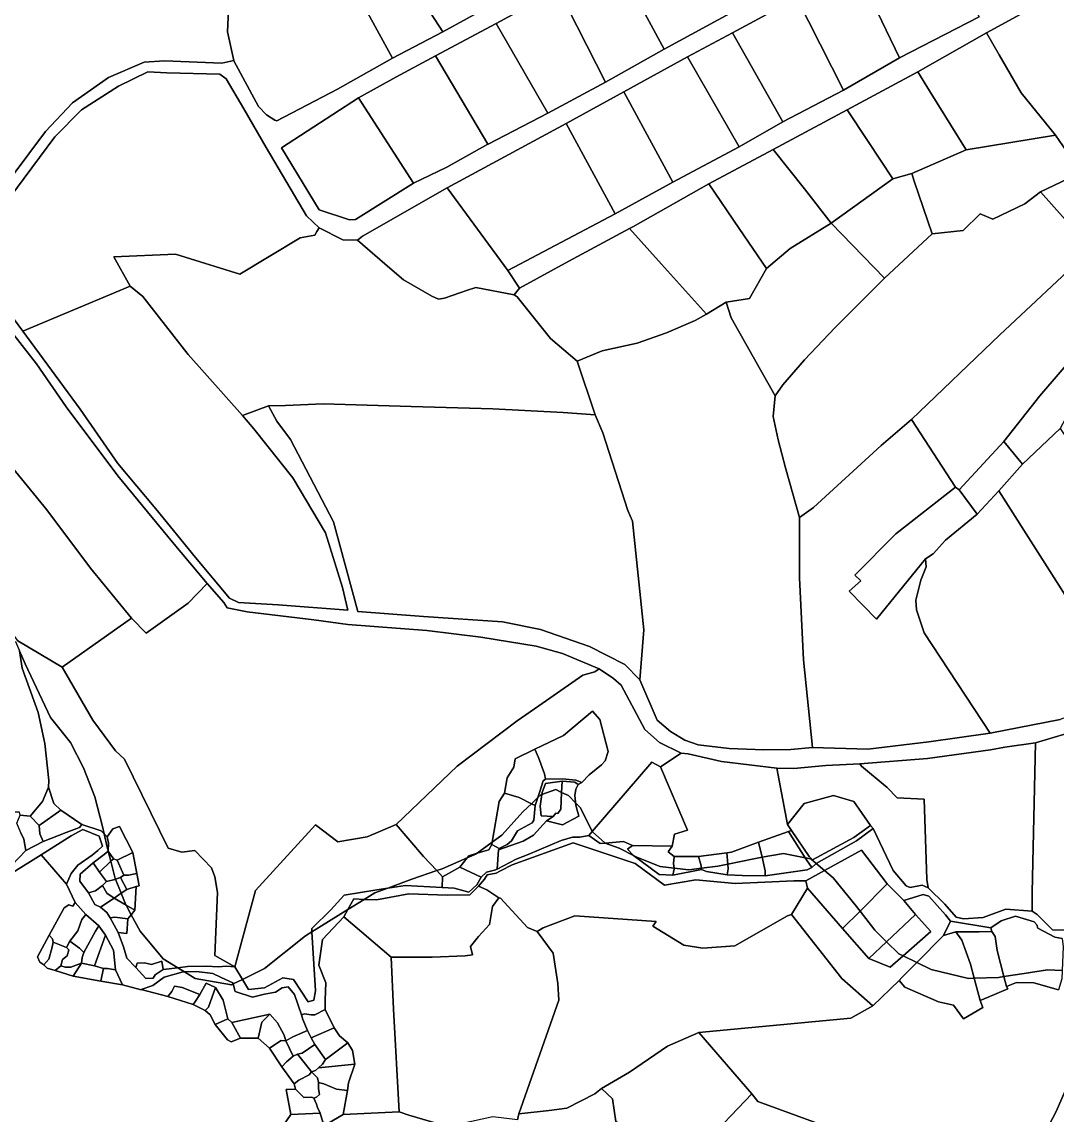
# Model space of a CAD drawing. Extents: x 542555 to 550520, y 1840485 to 1846995.
# Drawn here: x 547476.5 to 547868.5, y 1844226.2 to 1844640 of the extents above; entities that cross this region are included whole.
import ezdxf

# ---------------------------------------------------------------- set-up
doc = ezdxf.new("R2010")
doc.units = 0
doc.layers.add('Level 30', color=7, linetype='Continuous')

msp = doc.modelspace()

# ---------------------------------------------------------------- linework, layer by layer
at = {"layer": 'Level 30'}
for points in [[(547611.5, 1844717.98), (547654.33, 1844646.32), (547635.92, 1844636.29), (547608.71, 1844678.11), (547592.86, 1844670.23), (547565.91, 1844656.91), (547560.4017, 1844664.7428), (547558.28, 1844667.76), (547506.12, 1844669.07), (547505.44, 1844679.2), (547559.64, 1844677.36), (547559.642, 1844677.3613), (547575.28, 1844687.6), (547594.19, 1844700.27)], [(547762.06, 1844676.71), (547763.79, 1844673.57), (547772.18, 1844658.38), (547719.72, 1844629.65), (547701, 1844664.25), (547731.94, 1844680.9), (547733.46, 1844681.75), (547733.79, 1844681.93), (547734.53, 1844682.22), (547737.85, 1844681.88)], [(547592.86, 1844670.23), (547608.71, 1844678.11), (547635.92, 1844636.29), (547616.83, 1844626.25)], [(547592.86, 1844670.23), (547616.83, 1844626.25), (547596.05, 1844614.51), (547572.98, 1844602.55), (547572.21, 1844602.78), (547569.08, 1844604.8), (547566.13, 1844608), (547556.79, 1844625.2507), (547556.72, 1844625.38), (547554.39, 1844636.24), (547554.93, 1844649.88), (547557.4587, 1844651.499), (547565.91, 1844656.91)], [(547828.22, 1844661.82), (547830.27, 1844658.04), (547839, 1844641.96), (547808.83, 1844626.41), (547792.03, 1844661.37), (547798.98, 1844665.1), (547800.01, 1844665.65), (547802.41, 1844666.45), (547805.45, 1844666.55), (547809.26, 1844666.03)], [(547701, 1844664.25), (547719.72, 1844629.65), (547697.52, 1844617.23), (547679.64, 1844652.28)], [(547792.03, 1844661.37), (547808.83, 1844626.41), (547787.55, 1844614.19), (547769.93, 1844649.14)], [(547679.64, 1844652.28), (547697.52, 1844617.23), (547675.57, 1844605.42), (547656.06, 1844639.46)], [(547769.93, 1844649.14), (547787.55, 1844614.19), (547764.67, 1844602.21), (547745.57, 1844635.92)], [(547952.52, 1844645.84), (547953.4713, 1844644.059), (547953.85, 1844643.35), (547956.82, 1844637.78), (547959.09, 1844633.53), (547942.47, 1844619.64), (547877.57, 1844583.04), (547867.9, 1844597.19), (547854.84, 1844613.2), (547846.5252, 1844627.5424), (547841.68, 1844635.9), (547867.21, 1844649.95), (547868.92, 1844650.89), (547869.34, 1844651.09), (547872.19, 1844651.56), (547872.65, 1844651.52), (547909.74, 1844643.65), (547910.65, 1844643.39), (547934.44, 1844638.05), (547937.36, 1844637.1), (547943.66, 1844639.5), (547947.86, 1844642.51)], [(547656.06, 1844639.46), (547675.57, 1844605.42), (547652.99, 1844593.74), (547652.95, 1844593.81), (547633.13, 1844627.13)], [(547745.57, 1844635.92), (547764.67, 1844602.21), (547748.07, 1844592.74), (547728.56, 1844626.78)], [(547867.9, 1844597.19), (547834, 1844591.64), (547820.1906, 1844613.8738), (547815.69, 1844621.12), (547841.68, 1844635.9), (547846.5252, 1844627.5424), (547854.84, 1844613.2)], [(547633.13, 1844627.13), (547652.95, 1844593.81), (547637.35, 1844585.09), (547624.72, 1844578.94), (547603.93, 1844611.25), (547618.06, 1844619.06)], [(547728.56, 1844626.78), (547748.07, 1844592.74), (547723.02, 1844579.33), (547704.45, 1844613.53)], [(547511.32, 1844551.05), (547517.49, 1844540.01), (547476.89, 1844522.96), (547473.32, 1844527.8), (547454.8, 1844550.99), (547463.1, 1844561.86), (547489, 1844596.55), (547499.12, 1844606.73), (547513.06, 1844615.76), (547524.13, 1844621.08), (547531.4, 1844620.75), (547551.5, 1844620.23), (547553.89, 1844618.52), (547560.4703, 1844607.1183), (547568.93, 1844592.46), (547584.3, 1844566.59), (547589.02, 1844562.07), (547588.2076, 1844560.7028), (547587.38, 1844559.31), (547581.89, 1844558.34), (547559, 1844544.6), (547534.61, 1844552.08)], [(547815.69, 1844621.12), (547820.1906, 1844613.8738), (547834, 1844591.64), (547813.4, 1844582.7), (547806.23, 1844580.65), (547796.874, 1844594.8113), (547788.96, 1844606.79)], [(547704.45, 1844613.53), (547723.02, 1844579.33), (547701.11, 1844567.41), (547682.53, 1844601.51)], [(547603.93, 1844611.25), (547624.72, 1844578.94), (547602.83, 1844565.25), (547600.55, 1844565.08), (547589.01, 1844568.95), (547574.83, 1844592.35)], [(547788.96, 1844606.79), (547796.874, 1844594.8113), (547806.23, 1844580.65), (547782.94, 1844563.9), (547772.7645, 1844576.7862), (547760.98, 1844591.71)], [(547682.53, 1844601.51), (547701.11, 1844567.41), (547660.54, 1844545.89), (547637.54, 1844577.27)], [(547867.9, 1844597.19), (547877.57, 1844583.04), (547862.18, 1844575.72), (547856.27, 1844571.15), (547844.09, 1844565.32), (547839.31, 1844567.38), (547832.89, 1844561.09), (547821.15, 1844559.85), (547814.38, 1844579.71), (547813.4, 1844582.7), (547834, 1844591.64)], [(547760.98, 1844591.71), (547772.7645, 1844576.7862), (547782.94, 1844563.9), (547767.39, 1844554.32), (547758.4, 1844546.64), (547748.1019, 1844561.8575), (547736.65, 1844578.78)], [(547891.44, 1844562.76), (547883.09, 1844556.31), (547876.65, 1844559.38), (547862.18, 1844575.72), (547877.57, 1844583.04)], [(547736.65, 1844578.78), (547748.1019, 1844561.8575), (547758.4, 1844546.64), (547751.93, 1844535.38), (547743.13, 1844533.95), (547735.75, 1844529.46), (547718.6447, 1844548.3736), (547706.52, 1844561.78), (547707.81, 1844562.46)], [(547821.15, 1844559.85), (547803.14, 1844542.98), (547782.94, 1844563.9), (547806.23, 1844580.65), (547813.4, 1844582.7), (547814.38, 1844579.71)], [(547664.91, 1844539.3), (547662.92, 1844536.66), (547648.32, 1844539.55), (547645.245, 1844538.4695), (547636.51, 1844535.4), (547634.26, 1844535.03), (547631.67, 1844536.19), (547620.94, 1844542.4), (547615.853, 1844546.795), (547603.59, 1844557.39), (547605.46, 1844558.93), (547637.54, 1844577.27), (547660.54, 1844545.89)], [(547846.82, 1844521.64), (547813.26, 1844489.58), (547801.82, 1844479.72), (547776.2, 1844456.17), (547770.93, 1844452.41), (547765.58, 1844471.25), (547762.86, 1844481.81), (547760.94, 1844490.72), (547761.69, 1844498.45), (547764.61, 1844502.65), (547772.77, 1844512.14), (547784.41, 1844524.36), (547803.14, 1844542.98), (547821.15, 1844559.85), (547832.89, 1844561.09), (547839.31, 1844567.38), (547844.09, 1844565.32), (547856.27, 1844571.15), (547862.18, 1844575.72), (547876.65, 1844559.38), (547883.09, 1844556.31), (547880.2, 1844552.83)], [(547764.61, 1844502.65), (547761.69, 1844498.45), (547744.99, 1844528.02), (547743.13, 1844533.95), (547751.93, 1844535.38), (547758.4, 1844546.64), (547767.39, 1844554.32), (547782.94, 1844563.9), (547803.14, 1844542.98), (547784.41, 1844524.36), (547772.77, 1844512.14)], [(547916.78, 1844529.78), (547889.99, 1844508.73), (547886.5, 1844511.61), (547910.02, 1844533.32), (547903.29, 1844540.65), (547876.58, 1844515.5), (547861.91, 1844498.46), (547848.29, 1844481.2), (547831.35, 1844462.92), (547830.02, 1844463.92), (547813.26, 1844489.58), (547846.82, 1844521.64), (547880.2, 1844552.83), (547883.09, 1844556.31), (547891.44, 1844562.76), (547894.09, 1844559.3), (547909.88, 1844538.67), (547915.27, 1844532.23)], [(547686.73, 1844511.56), (547693.6, 1844491.32), (547681.4, 1844492.12), (547654.87, 1844493.53), (547623.88, 1844494.49), (547590.62, 1844495.42), (547576.35, 1844494.84), (547569.86, 1844494.75), (547559.99, 1844491.08), (547539.51, 1844514.11), (547522.35, 1844536.04), (547517.49, 1844540.01), (547511.32, 1844551.05), (547534.61, 1844552.08), (547559, 1844544.6), (547581.89, 1844558.34), (547587.38, 1844559.31), (547588.2076, 1844560.7028), (547589.02, 1844562.07), (547598.05, 1844557.6), (547603.59, 1844557.39), (547615.853, 1844546.795), (547620.94, 1844542.4), (547631.67, 1844536.19), (547634.26, 1844535.03), (547636.51, 1844535.4), (547645.245, 1844538.4695), (547648.32, 1844539.55), (547662.92, 1844536.66), (547663.233, 1844536.4541), (547664.06, 1844535.91), (547676.58, 1844520.24)], [(547706.52, 1844561.78), (547718.6447, 1844548.3736), (547735.75, 1844529.46), (547731.45, 1844526.99), (547720.58, 1844522.32), (547709.41, 1844518.46), (547696.17, 1844515.5), (547686.73, 1844511.56), (547676.58, 1844520.24), (547664.06, 1844535.91), (547663.233, 1844536.4541), (547662.92, 1844536.66), (547664.91, 1844539.3), (547683.61, 1844549.48)], [(547599.88, 1844417.35), (547573.47, 1844419.38), (547558.52, 1844420.24), (547555.05, 1844421.95), (547542.24, 1844437.3), (547527.24, 1844455.66), (547512.79, 1844472.9), (547498.61, 1844493.48), (547476.89, 1844522.96), (547517.49, 1844540.01), (547522.35, 1844536.04), (547539.51, 1844514.11), (547559.99, 1844491.08), (547564.28, 1844486.02), (547579.04, 1844467.44), (547591.4, 1844446.67), (547597.88, 1844425.93)], [(547848.29, 1844481.2), (547861.91, 1844498.46), (547876.58, 1844515.5), (547903.29, 1844540.65), (547910.02, 1844533.32), (547886.5, 1844511.61), (547882.74, 1844509.17), (547876.21, 1844497.51), (547871.51, 1844489.63), (547869.67, 1844486.1), (547855.37, 1844472.65)], [(547770.93, 1844452.41), (547770.93, 1844429.62), (547772.38, 1844398.57), (547775.78, 1844365.32), (547767.68, 1844364.61), (547757.45, 1844364.56), (547744.25, 1844364.96), (547732.49, 1844366.38), (547727.53, 1844368.21), (547722.04, 1844371.41), (547717.04, 1844375.77), (547710.5, 1844391.01), (547712.04, 1844409.9), (547707.68, 1844451.03), (547705.88, 1844455.05), (547696.5, 1844484.49), (547693.6, 1844491.32), (547686.73, 1844511.56), (547696.17, 1844515.5), (547709.41, 1844518.46), (547720.58, 1844522.32), (547731.45, 1844526.99), (547735.75, 1844529.46), (547743.13, 1844533.95), (547744.99, 1844528.02), (547761.69, 1844498.45), (547760.94, 1844490.72), (547762.86, 1844481.81), (547765.58, 1844471.25)], [(547693.6, 1844491.32), (547696.5, 1844484.49), (547705.88, 1844455.05), (547707.68, 1844451.03), (547712.04, 1844409.9), (547710.5, 1844391.01), (547704.82, 1844396.76), (547691.43, 1844403.64), (547672.85, 1844410.06), (547658.5, 1844413.01), (547628.53, 1844414.94), (547603.73, 1844416.83), (547594.48, 1844450.77), (547578.18, 1844481.99), (547573.08, 1844488.87), (547569.86, 1844494.75), (547576.35, 1844494.84), (547590.62, 1844495.42), (547623.88, 1844494.49), (547654.87, 1844493.53), (547681.4, 1844492.12)], [(547818.62, 1844436.82), (547818.92, 1844433.82), (547816.82, 1844428.75), (547814.98, 1844421.15), (547815.24, 1844417.52), (547818.1, 1844408.74), (547843.13, 1844370.8), (547819.93, 1844367.55), (547796.77, 1844364.75), (547775.78, 1844365.32), (547772.38, 1844398.57), (547770.93, 1844429.62), (547770.93, 1844452.41), (547776.2, 1844456.17), (547801.82, 1844479.72), (547813.26, 1844489.58), (547830.02, 1844463.92), (547807.36, 1844446.22), (547791.88, 1844430.65), (547794.2, 1844428.46), (547789.69, 1844424.53), (547800.13, 1844413.9)], [(547467.45, 1844484.52), (547470.13, 1844474.64), (547485.99, 1844455.35), (547502.48, 1844433.23), (547517.94, 1844414.32), (547491.73, 1844395.8), (547475.01, 1844405.72), (547472.0608, 1844409.9623), (547466.04, 1844422.19), (547458.9, 1844432.11), (547453.6191, 1844436.4899), (547440.5807, 1844455.2451), (547437.6626, 1844462.1626)], [(547869.67, 1844486.1), (547922.72, 1844406.96), (547916.57, 1844401.97), (547904.91, 1844393.64), (547894.22, 1844387.34), (547846.39, 1844462.48), (547855.37, 1844472.65)], [(547855.37, 1844472.65), (547846.39, 1844462.48), (547838.24, 1844453.75), (547831.35, 1844462.92), (547848.29, 1844481.2)], [(547831.35, 1844462.92), (547838.24, 1844453.75), (547826.19, 1844443.8), (547821.55, 1844438.65), (547818.62, 1844436.82), (547800.13, 1844413.9), (547789.69, 1844424.53), (547794.2, 1844428.46), (547791.88, 1844430.65), (547807.36, 1844446.22), (547830.02, 1844463.92)], [(547846.39, 1844462.48), (547894.22, 1844387.34), (547884.76, 1844381.69), (547869.66, 1844376.03), (547843.13, 1844370.8), (547818.1, 1844408.74), (547815.24, 1844417.52), (547814.98, 1844421.15), (547816.82, 1844428.75), (547818.92, 1844433.82), (547818.62, 1844436.82), (547821.55, 1844438.65), (547826.19, 1844443.8), (547838.24, 1844453.75)], [(547641.28, 1844358.26), (547618.15, 1844336.18), (547607.17, 1844331.51), (547596.18, 1844329.62), (547587.72, 1844336.17), (547564.98, 1844311.29), (547557.07, 1844282.42), (547549.6, 1844286.67), (547550.61, 1844310.54), (547549.54, 1844316.42), (547548.33, 1844319.88), (547541.99, 1844326.4), (547537.07, 1844325.76), (547531.93, 1844327.3), (547515.29, 1844360.91), (547511.99, 1844364.12), (547503.36, 1844375.73), (547491.73, 1844395.8), (547517.94, 1844414.32), (547523.53, 1844408.65), (547539.4, 1844419.96), (547546.65, 1844427.48), (547553, 1844420.32), (547554.25, 1844418.27), (547561.76, 1844416.67), (547586.98, 1844413.72), (547599.93, 1844411.98), (547629.88, 1844409.68), (547650.29, 1844407.12), (547671.19, 1844403.7), (547681.13, 1844400.99), (547695.06, 1844395.21), (547693.43, 1844394.03), (547688.88, 1844392.75), (547672.17, 1844381.18), (547664.02, 1844375.47)], [(547475.5872, 1844401.9648), (547476.59, 1844395.44), (547482.63, 1844378.63), (547485.22, 1844366.87), (547486.67, 1844352.88), (547486.54, 1844350.36), (547484.26, 1844344.96), (547479.59, 1844339.37), (547475.82, 1844339.8), (547475.62, 1844340.92), (547466.97, 1844340.86), (547461.82, 1844339.29), (547440.55, 1844346.21), (547427.42, 1844352.42), (547419.03, 1844363.92), (547420.76, 1844369.82), (547427.22, 1844380.25), (547437.74, 1844391.74), (547441.44, 1844394.73), (547454.6, 1844400.55), (547474.0607, 1844405.4795)], [(547506.53, 1844333.85), (547499.24, 1844336.28), (547491.27, 1844341.67), (547488.59, 1844344.21), (547486.54, 1844350.36), (547486.67, 1844352.88), (547485.22, 1844366.87), (547482.63, 1844378.63), (547476.59, 1844395.44), (547475.5872, 1844401.9648), (547477.7, 1844397.1), (547487.3, 1844376.72), (547494.86, 1844367.32), (547499.87, 1844357.73), (547504.1, 1844346.71), (547507.01, 1844335.54), (547507.6344, 1844332.76)], [(547726.15, 1844363.18), (547718.25, 1844358.09), (547714.99, 1844359.81), (547692.457, 1844333.6348), (547687.96, 1844342.56), (547686.1659, 1844344.3858), (547686.1, 1844344.77), (547685.81, 1844347.18), (547686.29, 1844349.61), (547687.11, 1844351.43), (547688.47, 1844352.11), (547691.32, 1844354.98), (547695.89, 1844358.78), (547697.28, 1844360.38), (547698.53, 1844363.87), (547695.37, 1844375.96), (547692.52, 1844379.16), (547681.59, 1844369.98), (547670.66, 1844364.74), (547663.26, 1844361.08), (547662.82, 1844357.96), (547660.29, 1844353.84), (547659.18, 1844348.15), (547657.16, 1844345), (547654.5928, 1844329.5023), (547648.8693, 1844325.3386), (547645.77, 1844324.42), (547645.1313, 1844323.6321), (547635.57, 1844319.46), (547633.5842, 1844318.7824), (547628.52, 1844324.14), (547618.15, 1844336.18), (547641.28, 1844358.26), (547664.02, 1844375.47), (547672.17, 1844381.18), (547688.88, 1844392.75), (547693.43, 1844394.03), (547695.06, 1844395.21), (547700.5, 1844391.54), (547703.38, 1844388.93), (547712.37, 1844372.24), (547717.88, 1844367.28)], [(547691.32, 1844354.98), (547688.47, 1844352.11), (547686.28, 1844352.98), (547681.14, 1844353.53), (547674.78, 1844353.44), (547674.31, 1844355.46), (547672.13, 1844361.66), (547670.66, 1844364.74), (547681.59, 1844369.98), (547692.52, 1844379.16), (547695.37, 1844375.96), (547698.53, 1844363.87), (547697.28, 1844360.38), (547695.89, 1844358.78)], [(547905.46, 1844329.56), (547901.53, 1844310.32), (547894.32, 1844307.21), (547890.18, 1844304.15), (547885.58, 1844300.7), (547882.99, 1844297.85), (547876.36, 1844296.08), (547866.71, 1844296.34), (547860.94, 1844302.16), (547859.04, 1844303.45), (547858.97, 1844310.46), (547860.21, 1844367.14), (547872.11, 1844370.64), (547880.51, 1844372.78)], [(547670.66, 1844364.74), (547672.13, 1844361.66), (547674.31, 1844355.46), (547674.78, 1844353.44), (547673.82, 1844352.77), (547672.5, 1844348.39), (547671.8824, 1844346.4642), (547669.4433, 1844344.0993), (547664.84, 1844346.42), (547659.18, 1844348.15), (547660.29, 1844353.84), (547662.82, 1844357.96), (547663.26, 1844361.08)], [(547858.97, 1844310.46), (547859.04, 1844303.45), (547849.05, 1844304.13), (547840.46, 1844301.01), (547832.98, 1844300.58), (547830.22, 1844301.21), (547825.91, 1844306.04), (547819.69, 1844312.27), (547819.13, 1844315.43), (547818.08, 1844345.88), (547807.92, 1844346.34), (547804.12, 1844350.27), (547794.44, 1844358.32), (547793.76, 1844359.19), (547819.37, 1844361.23), (547843.26, 1844364.52), (547848.72, 1844365.49), (547860.21, 1844367.14)], [(547718.25, 1844358.09), (547728.56, 1844334.04), (547723.65, 1844332.56), (547722.68, 1844328.03), (547707.73, 1844328.25), (547704.23, 1844329.75), (547697.3742, 1844329.2118), (547697.21, 1844329.27), (547692.53, 1844333.49), (547692.457, 1844333.6348), (547714.99, 1844359.81)], [(547767.89, 1844333.95), (547766.8, 1844333.57), (547755.35, 1844329.54), (547745.2, 1844325.8), (547743.36, 1844325.53), (547732.66, 1844324.07), (547723.44, 1844324.17), (547721.2, 1844325.88), (547722.68, 1844328.03), (547723.65, 1844332.56), (547728.56, 1844334.04), (547718.25, 1844358.09), (547726.15, 1844363.18), (547728.74, 1844362.98), (547741.4, 1844360.09), (547762.3, 1844357.55), (547766.33, 1844336.24)], [(547793.76, 1844359.19), (547794.44, 1844358.32), (547804.12, 1844350.27), (547807.92, 1844346.34), (547818.08, 1844345.88), (547819.13, 1844315.43), (547819.69, 1844312.27), (547817.36, 1844313.33), (547812.82, 1844312.36), (547811.27, 1844312.98), (547806.32, 1844318.84), (547798.77, 1844334.75), (547797.85, 1844335.83), (547791.46, 1844344.94), (547783.79, 1844347.16), (547772.72, 1844344.2), (547766.33, 1844336.24), (547762.3, 1844357.55), (547768.78, 1844357.38), (547780.93, 1844358.51)], [(547674.78, 1844353.44), (547681.14, 1844353.53), (547686.28, 1844352.98), (547688.47, 1844352.11), (547687.11, 1844351.43), (547685.88, 1844352.32), (547681.04, 1844352.65), (547674.76, 1844351.72), (547673.45, 1844348.33), (547673.3443, 1844347.6254), (547672.93, 1844347.48), (547671.8824, 1844346.4642), (547672.5, 1844348.39), (547673.82, 1844352.77)], [(547681.04, 1844352.65), (547680.8404, 1844348.4031), (547678.6, 1844349.47), (547673.3443, 1844347.6254), (547673.45, 1844348.33), (547674.76, 1844351.72)], [(547686.1, 1844344.77), (547686.1659, 1844344.3858), (547683.43, 1844347.17), (547680.8404, 1844348.4031), (547681.04, 1844352.65), (547685.88, 1844352.32), (547687.11, 1844351.43), (547686.29, 1844349.61), (547685.81, 1844347.18)], [(547491.27, 1844341.67), (547482.98, 1844335.86), (547479.59, 1844339.37), (547484.26, 1844344.96), (547486.54, 1844350.36), (547488.59, 1844344.21)], [(547659.18, 1844348.15), (547664.84, 1844346.42), (547669.4433, 1844344.0993), (547666.35, 1844341.1), (547658.26, 1844332.17), (547654.5928, 1844329.5023), (547657.16, 1844345)], [(547677.62, 1844339.23), (547675.09, 1844337.66), (547670.21, 1844332.15), (547666.32, 1844329.99), (547656.95, 1844326.7), (547657.19, 1844327.17), (547660.25, 1844328.61), (547661.91, 1844330.07), (547664.14, 1844333.84), (547669.69, 1844336.82), (547670.34, 1844337.82), (547670.89, 1844343.37), (547671.8824, 1844346.4642), (547672.93, 1844347.48), (547673.3443, 1844347.6254), (547672.67, 1844343.13), (547673.11, 1844339.47)], [(547678.66, 1844340.59), (547677.62, 1844339.23), (547673.11, 1844339.47), (547672.67, 1844343.13), (547673.3443, 1844347.6254), (547678.6, 1844349.47), (547680.8404, 1844348.4031), (547680.54, 1844342.01), (547679.43, 1844340.45)], [(547681.16, 1844336.17), (547675.09, 1844337.66), (547677.62, 1844339.23), (547678.66, 1844340.59), (547679.43, 1844340.45), (547680.54, 1844342.01), (547680.8404, 1844348.4031), (547683.43, 1844347.17), (547686.1659, 1844344.3858), (547686.4, 1844343.02), (547687.33, 1844339.38)], [(547766.33, 1844336.24), (547772.72, 1844344.2), (547783.79, 1844347.16), (547791.46, 1844344.94), (547797.85, 1844335.83), (547791.44, 1844331.36), (547775.78, 1844322.82), (547774.58, 1844324.1), (547767.89, 1844333.95)], [(547669.4433, 1844344.0993), (547670.89, 1844343.37), (547670.34, 1844337.82), (547669.69, 1844336.82), (547664.14, 1844333.84), (547661.91, 1844330.07), (547660.25, 1844328.61), (547657.19, 1844327.17), (547654.45, 1844328.64), (547654.5928, 1844329.5023), (547658.26, 1844332.17), (547666.35, 1844341.1)], [(547692.457, 1844333.6348), (547691.11, 1844332.07), (547687.8, 1844331.43), (547684.92, 1844331.43), (547680.73, 1844330.12), (547668.23, 1844324.91), (547663.69, 1844323.07), (547656.39, 1844319.3), (547656.95, 1844326.7), (547666.32, 1844329.99), (547670.21, 1844332.15), (547675.09, 1844337.66), (547681.16, 1844336.17), (547687.33, 1844339.38), (547686.4, 1844343.02), (547686.1659, 1844344.3858), (547687.96, 1844342.56)], [(547671.8824, 1844346.4642), (547670.89, 1844343.37), (547669.4433, 1844344.0993)], [(547482.98, 1844335.86), (547483.34, 1844332.65), (547484.5, 1844329.8), (547478.05, 1844326.37), (547477.23, 1844330.74), (547476.09, 1844333.03), (547474.53, 1844336.73), (547475.82, 1844339.8), (547479.59, 1844339.37)], [(547491.27, 1844341.67), (547499.24, 1844336.28), (547498.27, 1844335.1), (547493.3, 1844333.15), (547484.5, 1844329.8), (547483.34, 1844332.65), (547482.98, 1844335.86)], [(547518.54, 1844325.68), (547512.53, 1844322.78), (547511.14, 1844323.24), (547509.1797, 1844326.1309), (547509.1623, 1844326.1977), (547509.34, 1844329.14), (547508.82, 1844331.59), (547510.91, 1844334.54), (547513.4, 1844335.52)], [(547618.15, 1844336.18), (547628.52, 1844324.14), (547633.5842, 1844318.7824), (547624.14, 1844315.56), (547615.0854, 1844312.1806), (547610.85, 1844311.54), (547598.51, 1844309.45), (547593.41, 1844303.91), (547586.24, 1844296.83), (547586.3074, 1844295.6714), (547583.82, 1844294.14), (547568.42, 1844281.79), (547559.9676, 1844277.6242), (547557.07, 1844282.42), (547564.98, 1844311.29), (547587.72, 1844336.17), (547596.18, 1844329.62), (547607.17, 1844331.51)], [(547797.85, 1844335.83), (547798.77, 1844334.75), (547792.5, 1844330.03), (547777.2703, 1844321.48), (547775.24, 1844323.21), (547773.0524, 1844323.6403), (547766.8, 1844333.57), (547767.89, 1844333.95), (547774.58, 1844324.1), (547775.78, 1844322.82), (547791.44, 1844331.36)], [(547507.08, 1844328.03), (547505.26, 1844326.4), (547503.1, 1844324.59), (547497.74, 1844320.86), (547495.15, 1844317.73), (547493.38, 1844313.71), (547483.74, 1844324.78), (547495.19, 1844331.9), (547499.56, 1844334.38), (547505.72, 1844331.86)], [(547509.34, 1844329.14), (547509.1623, 1844326.1977), (547508.78, 1844327.66), (547507.6344, 1844332.76), (547508.82, 1844331.59)], [(547780.4387, 1844318.7803), (547773.31, 1844314.86), (547768.76, 1844314.88), (547757.75, 1844314.36), (547746.5, 1844313.86), (547731.62, 1844315.31), (547719.76, 1844313.24), (547708.68, 1844321.49), (547685.25, 1844329.24), (547662.17, 1844320.98), (547657.66, 1844318.69), (547656.07, 1844317.79), (547652.68, 1844317.19), (547651.69, 1844315.56), (547649.36, 1844312.89), (547646.14, 1844309.66), (547637.48, 1844309.51), (547622.96, 1844309.95), (547610.7, 1844307.67), (547606.1282, 1844307.8746), (547610.1, 1844310.32), (547615.0854, 1844312.1806), (547621.56, 1844313.16), (547635.67, 1844312.38), (547640.18, 1844312.17), (547645.71, 1844310.64), (547648.71, 1844313.36), (547650.33, 1844316.24), (547652.36, 1844318.21), (547655.43, 1844318.89), (547656.39, 1844319.3), (547663.69, 1844323.07), (547668.23, 1844324.91), (547680.73, 1844330.12), (547684.92, 1844331.43), (547687.8, 1844331.43), (547691.11, 1844332.07), (547695.44, 1844329.06), (547697.3742, 1844329.2118), (547702.66, 1844327.34), (547708.0633, 1844324.5325), (547717.75, 1844317.26), (547722.99, 1844317.08), (547733.85, 1844319.17), (547735.7, 1844318.46), (547743.52, 1844317.18), (547749.25, 1844316.91), (547757.88, 1844316.84), (547773.8, 1844319.09), (547775.62, 1844319.95), (547777.11, 1844321.39), (547777.2703, 1844321.48)], [(547695.44, 1844329.06), (547691.11, 1844332.07), (547692.457, 1844333.6348), (547692.53, 1844333.49), (547697.21, 1844329.27), (547697.3742, 1844329.2118)], [(547766.8, 1844333.57), (547773.0524, 1844323.6403), (547764.92, 1844325.24), (547756.7308, 1844323.8098), (547755.35, 1844329.54)], [(547654.45, 1844328.64), (547657.19, 1844327.17), (547656.95, 1844326.7), (547656.39, 1844319.3), (547655.43, 1844318.89), (547652.36, 1844318.21), (547650.33, 1844316.24), (547642.26, 1844320.09), (547645.1313, 1844323.6321), (547648.61, 1844325.15), (547648.8693, 1844325.3386), (547653.26, 1844326.64)], [(547654.5928, 1844329.5023), (547654.45, 1844328.64), (547653.26, 1844326.64), (547648.8693, 1844325.3386)], [(547773.31, 1844314.86), (547773.94, 1844312.14), (547767.86, 1844302.22), (547766.38, 1844301.65), (547746.38, 1844290.26), (547734.28, 1844289.45), (547727.09, 1844290.53), (547715.35, 1844297.79), (547716.68, 1844299.48), (547685.88, 1844301.73), (547673.87, 1844297.12), (547671.62, 1844295.69), (547667.97, 1844297.28), (547657.67, 1844308.35), (547657.03, 1844308.5), (547652.58, 1844311.57), (547649.36, 1844312.89), (547651.69, 1844315.56), (547652.68, 1844317.19), (547656.07, 1844317.79), (547657.66, 1844318.69), (547662.17, 1844320.98), (547685.25, 1844329.24), (547708.68, 1844321.49), (547719.76, 1844313.24), (547731.62, 1844315.31), (547746.5, 1844313.86), (547757.75, 1844314.36), (547768.76, 1844314.88)], [(547708, 1844324.58), (547708.0633, 1844324.5325), (547702.66, 1844327.34), (547697.3742, 1844329.2118), (547704.23, 1844329.75), (547707.73, 1844328.25), (547705.79, 1844326.93)], [(547723.44, 1844324.17), (547723.25, 1844321.52), (547723.4484, 1844319.7094), (547718.22, 1844320.3), (547709.55, 1844323.76), (547708.0633, 1844324.5325), (547708, 1844324.58), (547705.79, 1844326.93), (547707.73, 1844328.25), (547722.68, 1844328.03), (547721.2, 1844325.88)], [(547755.35, 1844329.54), (547756.7308, 1844323.8098), (547753.64, 1844323.27), (547743.7525, 1844321.2273), (547743.36, 1844325.53), (547745.2, 1844325.8)], [(547804.14, 1844313.74), (547793.831, 1844303.4615), (547792, 1844305.84), (547783.69, 1844316.01), (547780.4387, 1844318.7803), (547794.44, 1844326.48)], [(547510.1775, 1844322.3142), (547505.9, 1844318.2), (547503.48, 1844321.67), (547507.62, 1844324.9), (547509.16, 1844326.16), (547509.1797, 1844326.1309)], [(547511.68, 1844315.48), (547508.53, 1844314.6), (547505.9, 1844318.2), (547510.1775, 1844322.3142), (547511.87, 1844315.84), (547511.9741, 1844315.5807)], [(547511.14, 1844323.24), (547510.1775, 1844322.3142), (547509.1797, 1844326.1309)], [(547515.14, 1844317.09), (547513.87, 1844316.23), (547511.9741, 1844315.5807), (547511.87, 1844315.84), (547510.1775, 1844322.3142), (547511.14, 1844323.24), (547512.53, 1844322.78)], [(547518.54, 1844325.68), (547519.98, 1844317.72), (547516.83, 1844317.11), (547515.14, 1844317.09), (547512.53, 1844322.78)], [(547645.1313, 1844323.6321), (547642.26, 1844320.09), (547635.77, 1844316.47), (547633.5842, 1844318.7824), (547635.57, 1844319.46)], [(547645.1313, 1844323.6321), (547645.77, 1844324.42), (547648.8693, 1844325.3386), (547648.61, 1844325.15)], [(547723.4484, 1844319.7094), (547723.49, 1844319.33), (547722.99, 1844317.08), (547717.75, 1844317.26), (547708.0633, 1844324.5325), (547709.55, 1844323.76), (547718.22, 1844320.3)], [(547732.66, 1844324.07), (547733.51, 1844321.04), (547733.7588, 1844319.6718), (547729.02, 1844319.08), (547723.4484, 1844319.7094), (547723.25, 1844321.52), (547723.44, 1844324.17)], [(547743.36, 1844325.53), (547743.7525, 1844321.2273), (547739.99, 1844320.45), (547733.7588, 1844319.6718), (547733.51, 1844321.04), (547732.66, 1844324.07)], [(547756.7308, 1844323.8098), (547757.95, 1844318.75), (547757.88, 1844316.84), (547749.25, 1844316.91), (547743.52, 1844317.18), (547743.91, 1844319.5), (547743.7525, 1844321.2273), (547753.64, 1844323.27)], [(547773.0524, 1844323.6403), (547773.55, 1844322.85), (547775.62, 1844319.95), (547773.8, 1844319.09), (547757.88, 1844316.84), (547757.95, 1844318.75), (547756.7308, 1844323.8098), (547764.92, 1844325.24)], [(547777.11, 1844321.39), (547775.62, 1844319.95), (547773.55, 1844322.85), (547773.0524, 1844323.6403), (547775.24, 1844323.21), (547777.2703, 1844321.48)], [(547508.53, 1844314.6), (547507.04, 1844313.11), (547504.38, 1844311.14), (547501.71, 1844310.33), (547498.43, 1844314.85), (547498.6, 1844317.38), (547503.48, 1844321.67), (547505.9, 1844318.2)], [(547633.5842, 1844318.7824), (547635.77, 1844316.47), (547635.67, 1844312.38), (547621.56, 1844313.16), (547615.0854, 1844312.1806), (547624.14, 1844315.56)], [(547642.26, 1844320.09), (547650.33, 1844316.24), (547648.71, 1844313.36), (547645.71, 1844310.64), (547640.18, 1844312.17), (547635.67, 1844312.38), (547635.77, 1844316.47)], [(547733.7588, 1844319.6718), (547733.85, 1844319.17), (547722.99, 1844317.08), (547723.49, 1844319.33), (547723.4484, 1844319.7094), (547729.02, 1844319.08)], [(547743.7525, 1844321.2273), (547743.91, 1844319.5), (547743.52, 1844317.18), (547735.7, 1844318.46), (547733.85, 1844319.17), (547733.7588, 1844319.6718), (547739.99, 1844320.45)], [(547793.831, 1844303.4615), (547787.23, 1844296.88), (547773.94, 1844312.14), (547773.31, 1844314.86), (547780.4387, 1844318.7803), (547783.69, 1844316.01), (547792, 1844305.84)], [(547514.1153, 1844310.2463), (547511.4, 1844308.41), (547508.72, 1844310.23), (547507.04, 1844313.11), (547508.53, 1844314.6), (547511.68, 1844315.48), (547511.9741, 1844315.5807)], [(547516.25, 1844311.69), (547514.1153, 1844310.2463), (547511.9741, 1844315.5807), (547513.87, 1844316.23)], [(547519.98, 1844317.72), (547520.91, 1844313.02), (547519.74, 1844312.83), (547516.25, 1844311.69), (547513.87, 1844316.23), (547515.14, 1844317.09), (547516.83, 1844317.11)], [(547507.04, 1844313.11), (547508.72, 1844310.23), (547511.4, 1844308.41), (547506.31, 1844304.95), (547504.17, 1844305.93), (547501.71, 1844310.33), (547504.38, 1844311.14)], [(547515.9391, 1844305.742), (547511.4, 1844308.41), (547514.1153, 1844310.2463), (547515.88, 1844305.85)], [(547519.74, 1844312.83), (547519.26, 1844303.79), (547515.9391, 1844305.742), (547515.88, 1844305.85), (547514.1153, 1844310.2463), (547516.25, 1844311.69)], [(547598.51, 1844309.45), (547610.85, 1844311.54), (547615.0854, 1844312.1806), (547610.1, 1844310.32), (547606.1282, 1844307.8746), (547602.21, 1844308.05), (547599.9248, 1844304.0554), (547586.3074, 1844295.6714), (547586.24, 1844296.83), (547593.41, 1844303.91)], [(547631.86, 1844286.06), (547616.33, 1844286), (547598.36, 1844301.32), (547599.9248, 1844304.0554), (547606.1282, 1844307.8746), (547610.7, 1844307.67), (547622.96, 1844309.95), (547637.48, 1844309.51), (547646.14, 1844309.66), (547649.36, 1844312.89), (547652.58, 1844311.57), (547657.03, 1844308.5), (547654.65, 1844305.22), (547653.51, 1844298.38), (547649.35, 1844293.9), (547646.3, 1844290.03), (547647.06, 1844286.87), (547644.35, 1844286.53)], [(547809.69, 1844278.32), (547808.65, 1844277.15), (547798.62, 1844267.55), (547786.97, 1844277.94), (547767.86, 1844302.22), (547773.94, 1844312.14), (547787.23, 1844296.88), (547797.23, 1844285.58), (547805.22, 1844282.22), (547810.1334, 1844286.5236), (547815.3152, 1844284.0134)], [(547814.88, 1844302.19), (547803.8828, 1844291.8408), (547799.39, 1844296.24), (547793.831, 1844303.4615), (547804.14, 1844313.74), (547810.39, 1844307.49)], [(547497.73, 1844296.04), (547494.66, 1844292.06), (547493.35, 1844289.7), (547488.33, 1844291.71), (547488.09, 1844293), (547486.88, 1844294.3), (547492.47, 1844304.73), (547494.32, 1844305.8), (547495.79, 1844305.32), (547496.72, 1844306.77), (547500.66, 1844302.2), (547499.23, 1844300.33)], [(547517.9285, 1844302.1038), (547516.67, 1844300.51), (547511.67, 1844301.15), (547509.91, 1844300.96), (547508.64, 1844302.91), (547506.31, 1844304.95), (547511.4, 1844308.41), (547515.9391, 1844305.742)], [(547515.9391, 1844305.742), (547519.26, 1844303.79), (547517.9285, 1844302.1038)], [(547599.9248, 1844304.0554), (547602.21, 1844308.05), (547606.1282, 1844307.8746)], [(547679.81, 1844269.75), (547664.6, 1844226.75), (547664.12, 1844224.51), (547654.77, 1844225.61), (547642.75, 1844222.99), (547636.42, 1844222.32), (547623.02, 1844226.28), (547619.31, 1844227.5), (547617.14, 1844266.32), (547616.33, 1844286), (547631.86, 1844286.06), (547644.35, 1844286.53), (547647.06, 1844286.87), (547646.3, 1844290.03), (547649.35, 1844293.9), (547653.51, 1844298.38), (547654.65, 1844305.22), (547657.03, 1844308.5), (547657.67, 1844308.35), (547667.97, 1844297.28), (547671.62, 1844295.69), (547677.66, 1844287.49), (547679.44, 1844276)], [(547828.14, 1844299.64), (547825.38, 1844294.2), (547815.3152, 1844284.0134), (547810.1334, 1844286.5236), (547820.69, 1844295.77), (547814.88, 1844302.19), (547810.39, 1844307.49), (547817.72, 1844309.74), (547819.88, 1844309.12), (547826.14, 1844302.05)], [(547504.32, 1844295.85), (547499.9, 1844287.78), (547498.29, 1844289.43), (547494.66, 1844292.06), (547497.73, 1844296.04), (547499.23, 1844300.33), (547500.66, 1844302.2), (547505.68, 1844297.9)], [(547535.5041, 1844282.0196), (547529.97, 1844281.41), (547529.46, 1844284.45), (547525.6, 1844283.21), (547522.95, 1844283.87), (547520.2, 1844283.77), (547519.61, 1844282.12), (547516.28, 1844285.6), (547514.96, 1844289.94), (547512.94, 1844295.33), (547516.29, 1844294.92), (547516.67, 1844300.51), (547517.9285, 1844302.1038), (547521.31, 1844295.92), (547530.04, 1844285.42)], [(547599.9248, 1844304.0554), (547598.36, 1844301.32), (547590.35, 1844292.66), (547588.92, 1844283), (547591.63, 1844276.36), (547591.31, 1844269.9), (547591.28, 1844266.16), (547587.41, 1844264.2), (547586.03, 1844264.25), (547583.48, 1844264.59), (547582.35, 1844264.18), (547579.71, 1844271.9), (547577.37, 1844274.8), (547575.02, 1844274.39), (547572.53, 1844272.73), (547568.39, 1844272.04), (547563.83, 1844270.93), (547557.19, 1844273.01), (547556.491, 1844275.9107), (547559.9676, 1844277.6242), (547562.26, 1844273.83), (547568.39, 1844274.44), (547575.36, 1844278.14), (547579.35, 1844277.63), (547584.87, 1844269.06), (547587.03, 1844269.79), (547587.61, 1844273.27), (547586.3074, 1844295.6714)], [(547767.86, 1844302.22), (547786.97, 1844277.94), (547798.62, 1844267.55), (547790.41, 1844262.91), (547732.76, 1844257.49), (547720.94, 1844252.33), (547706.59, 1844242.47), (547696.01, 1844236.29), (547693.43, 1844234.33), (547682.86, 1844228.82), (547676.15, 1844227.95), (547664.6, 1844226.75), (547679.81, 1844269.75), (547679.44, 1844276), (547677.66, 1844287.49), (547671.62, 1844295.69), (547673.87, 1844297.12), (547685.88, 1844301.73), (547716.68, 1844299.48), (547715.35, 1844297.79), (547727.09, 1844290.53), (547734.28, 1844289.45), (547746.38, 1844290.26), (547766.38, 1844301.65)], [(547803.8828, 1844291.8408), (547797.23, 1844285.58), (547787.23, 1844296.88), (547793.831, 1844303.4615), (547799.39, 1844296.24)], [(547820.69, 1844295.77), (547810.1334, 1844286.5236), (547808.51, 1844287.31), (547803.8828, 1844291.8408), (547814.88, 1844302.19)], [(547870.79, 1844289.94), (547870.4234, 1844281.0242), (547864.87, 1844281.2), (547855.98, 1844279.89), (547848.3156, 1844278.6981), (547845.75, 1844288.54), (547845.03, 1844293.86), (547843.75, 1844295.72), (547843.41, 1844297.08), (547847.22, 1844299.78), (547852.68, 1844301.52), (547859.73, 1844299.34), (547860.82, 1844298.28), (547861.15, 1844296.98), (547867.6, 1844293.55), (547870.38, 1844293.04)], [(547508.1, 1844294.36), (547503.99, 1844282.68), (547499.03, 1844283.69), (547499.31, 1844285.94), (547499.9, 1844287.78), (547504.32, 1844295.85), (547505.68, 1844297.9)], [(547509.91, 1844300.96), (547511.67, 1844301.15), (547516.67, 1844300.51), (547516.29, 1844294.92), (547512.94, 1844295.33)], [(547616.33, 1844286), (547617.14, 1844266.32), (547619.31, 1844227.5), (547598.18, 1844226.5), (547599.76, 1844235.53), (547600.15, 1844238.49), (547602.6, 1844245.5), (547601.71, 1844250.64), (547599.97, 1844253.58), (547596.74, 1844256.28), (547594.69, 1844259.25), (547591.28, 1844266.16), (547591.31, 1844269.9), (547591.63, 1844276.36), (547588.92, 1844283), (547590.35, 1844292.66), (547598.36, 1844301.32)], [(547838.99, 1844295.66), (547830.09, 1844295.61), (547825.38, 1844294.2), (547828.14, 1844299.64), (547843.41, 1844297.08), (547843.75, 1844295.72)], [(547486.67, 1844285.3), (547484.77, 1844283.15), (547483.25, 1844284.1), (547482.4, 1844286.2), (547486.88, 1844294.3), (547488.09, 1844293), (547488.33, 1844291.71), (547487.87, 1844289.33)], [(547508.91, 1844281.72), (547507.44, 1844281.69), (547503.99, 1844282.68), (547508.1, 1844294.36), (547511.15, 1844288.64), (547511.91, 1844281.28)], [(547586.3074, 1844295.6714), (547587.61, 1844273.27), (547587.03, 1844269.79), (547584.87, 1844269.06), (547579.35, 1844277.63), (547575.36, 1844278.14), (547568.39, 1844274.44), (547562.26, 1844273.83), (547559.9676, 1844277.6242), (547568.42, 1844281.79), (547583.82, 1844294.14)], [(547830.09, 1844295.61), (547832.39, 1844292.41), (547835.68, 1844283.42), (547837.0807, 1844278.0812), (547834.89, 1844278.01), (547820.71, 1844281.4), (547815.3152, 1844284.0134), (547825.38, 1844294.2)], [(547843.75, 1844295.72), (547845.03, 1844293.86), (547845.75, 1844288.54), (547848.3156, 1844278.6981), (547846.27, 1844278.38), (547837.0807, 1844278.0812), (547835.68, 1844283.42), (547832.39, 1844292.41), (547830.09, 1844295.61), (547838.99, 1844295.66)], [(547491.9, 1844285.18), (547491.27, 1844282.75), (547489.07, 1844280.93), (547486.07, 1844281.92), (547484.77, 1844283.15), (547486.67, 1844285.3), (547487.87, 1844289.33), (547488.33, 1844291.71), (547493.35, 1844289.7), (547494.24, 1844288.85), (547493.64, 1844286.55)], [(547499.31, 1844285.94), (547499.03, 1844283.69), (547495.09, 1844282.23), (547492.86, 1844282.26), (547491.27, 1844282.75), (547491.9, 1844285.18), (547493.64, 1844286.55), (547494.24, 1844288.85), (547493.35, 1844289.7), (547494.66, 1844292.06), (547498.29, 1844289.43), (547499.9, 1844287.78)], [(547805.22, 1844282.22), (547797.23, 1844285.58), (547803.8828, 1844291.8408), (547808.51, 1844287.31), (547810.1334, 1844286.5236)], [(547491.27, 1844282.75), (547492.86, 1844282.26), (547495.09, 1844282.23), (547499.03, 1844283.69), (547495.92, 1844278.78), (547489.07, 1844280.93)], [(547506.3706, 1844277.0028), (547506.37, 1844277), (547495.92, 1844278.78), (547499.03, 1844283.69), (547503.99, 1844282.68), (547507.44, 1844281.69)], [(547514.62, 1844275.6), (547506.37, 1844277), (547506.3706, 1844277.0028), (547507.44, 1844281.69), (547508.91, 1844281.72), (547511.91, 1844281.28)], [(547519.61, 1844282.12), (547520.2, 1844283.77), (547522.95, 1844283.87), (547525.6, 1844283.21), (547529.46, 1844284.45), (547529.97, 1844281.41), (547527.01, 1844279.36), (547526.24, 1844278.09), (547523.48, 1844277.99)], [(547557.07, 1844282.42), (547559.9676, 1844277.6242), (547556.491, 1844275.9107), (547556.39, 1844276.33), (547552.01, 1844278.29), (547548.75, 1844279.78), (547542.66, 1844280.64), (547538.0429, 1844280.4397), (547535.5041, 1844282.0196), (547539.23, 1844282.43), (547546.36, 1844282.61), (547550.77, 1844282.32), (547553.98, 1844282.66)], [(547839.29, 1844269.66), (547840.37, 1844266.91), (547833.04, 1844262.63), (547829.2, 1844267.8), (547823.58, 1844269.12), (547810.81, 1844274.64), (547808.65, 1844277.15), (547809.69, 1844278.32), (547815.3152, 1844284.0134), (547820.71, 1844281.4), (547834.89, 1844278.01), (547837.0807, 1844278.0812)], [(547870.29, 1844277.78), (547869.03, 1844273.64), (547859.66, 1844276.27), (547853.1, 1844276.45), (547849.29, 1844274.96), (547848.3156, 1844278.6981), (547855.98, 1844279.89), (547864.87, 1844281.2), (547870.4234, 1844281.0242)], [(547579.11, 1844255.87), (547576.47, 1844254.4), (547575.83, 1844256.49), (547573.23, 1844261.18), (547570.36, 1844264.51), (547556.05, 1844261.32), (547554.43, 1844262.64), (547552.67, 1844269.77), (547549.83, 1844274.55), (547546.33, 1844276.19), (547543.89, 1844271.92), (547537.21, 1844274.55), (547534.26, 1844275.06), (547533.3, 1844273.05), (547531.7, 1844271.08), (547521.7217, 1844273.7206), (547526.09, 1844275.31), (547530.42, 1844278.46), (547537.59, 1844280.42), (547538.0429, 1844280.4397), (547542.14, 1844277.89), (547555.82, 1844275.58), (547556.491, 1844275.9107), (547557.19, 1844273.01), (547563.83, 1844270.93), (547568.39, 1844272.04), (547572.53, 1844272.73), (547575.02, 1844274.39), (547577.37, 1844274.8), (547579.71, 1844271.9), (547582.35, 1844264.18), (547582.93, 1844262.43), (547584.61, 1844258.29)], [(547552.01, 1844278.29), (547556.39, 1844276.33), (547556.491, 1844275.9107), (547555.82, 1844275.58), (547542.14, 1844277.89), (547538.0429, 1844280.4397), (547542.66, 1844280.64), (547548.75, 1844279.78)], [(547849.29, 1844274.96), (547849.75, 1844273.99), (547842.38, 1844270.9), (547839.29, 1844269.66), (547837.0807, 1844278.0812), (547846.27, 1844278.38), (547848.3156, 1844278.6981)], [(547531.7, 1844271.08), (547533.3, 1844273.05), (547534.26, 1844275.06), (547537.21, 1844274.55), (547543.89, 1844271.92), (547542.24, 1844269.42), (547541.41, 1844268.09)], [(547543.89, 1844271.92), (547546.33, 1844276.19), (547549.83, 1844274.55), (547547.14, 1844267.04), (547545.92, 1844265.86), (547541.41, 1844268.09), (547542.24, 1844269.42)], [(547554.43, 1844262.64), (547549.74, 1844260.57), (547547.81, 1844264.16), (547545.92, 1844265.86), (547547.14, 1844267.04), (547549.83, 1844274.55), (547552.67, 1844269.77)], [(547567.32, 1844261.42), (547566.02, 1844255.4), (547559.25, 1844255.34), (547556.05, 1844261.32), (547570.36, 1844264.51)], [(547574.69, 1844254.48), (547570.24, 1844251.53), (547566.02, 1844255.4), (547567.32, 1844261.42), (547570.36, 1844264.51), (547573.23, 1844261.18), (547575.83, 1844256.49), (547576.47, 1844254.4)], [(547591.28, 1844266.16), (547594.69, 1844259.25), (547585.99, 1844255.46), (547584.61, 1844258.29), (547582.93, 1844262.43), (547582.35, 1844264.18), (547583.48, 1844264.59), (547586.03, 1844264.25), (547587.41, 1844264.2)], [(547554.38, 1844254.78), (547549.74, 1844260.57), (547554.43, 1844262.64), (547556.05, 1844261.32), (547559.25, 1844255.34), (547555.74, 1844253.94)], [(547585.99, 1844255.46), (547587.41, 1844252.96), (547582.6, 1844249.73), (547580.88, 1844249.27), (547579.21, 1844248.53), (547576.47, 1844254.4), (547579.11, 1844255.87), (547584.61, 1844258.29)], [(547592.37, 1844247.95), (547591.48, 1844247.33), (547587.41, 1844252.96), (547585.99, 1844255.46), (547594.69, 1844259.25), (547596.74, 1844256.28), (547599.97, 1844253.58)], [(547732.76, 1844257.49), (547752.83, 1844234.35), (547734.61, 1844215.15), (547729.6, 1844209.85), (547701.42, 1844223.88), (547700.09, 1844232.43), (547696.01, 1844236.29), (547706.59, 1844242.47), (547720.94, 1844252.33)], [(547576.47, 1844254.4), (547579.21, 1844248.53), (547576.7, 1844246.44), (547574.91, 1844244.53), (547570.24, 1844251.53), (547574.69, 1844254.48)], [(547590.31, 1844245.54), (547588.76, 1844244.1), (547587.71, 1844243.16), (547586.11, 1844242.56), (547583.86, 1844245.51), (547580.88, 1844249.27), (547582.6, 1844249.73), (547587.41, 1844252.96), (547591.48, 1844247.33)], [(547602.6, 1844245.5), (547588.76, 1844244.1), (547590.31, 1844245.54), (547591.48, 1844247.33), (547592.37, 1844247.95), (547599.97, 1844253.58), (547601.71, 1844250.64)], [(547581.31, 1844239.47), (547579.57, 1844238.08), (547574.91, 1844244.53), (547576.7, 1844246.44), (547579.21, 1844248.53), (547580.88, 1844249.27), (547583.86, 1844245.51), (547586.11, 1844242.56), (547585.23, 1844241.49)], [(547588.76, 1844244.1), (547602.6, 1844245.5), (547600.15, 1844238.49), (547599.76, 1844235.53), (547595.57, 1844236.07), (547590.78, 1844238.02), (547588.78, 1844238.59), (547588.45, 1844240.34), (547586.11, 1844242.56), (547587.71, 1844243.16)], [(547588.78, 1844238.59), (547588.76, 1844236.24), (547589.23, 1844233.98), (547587.99, 1844233.01), (547587.06, 1844232.63), (547586.3, 1844233.05), (547583.31, 1844232.92), (547580.07, 1844236.01), (547579.57, 1844238.08), (547581.31, 1844239.47), (547585.23, 1844241.49), (547586.11, 1844242.56), (547588.45, 1844240.34)], [(547589.42, 1844226.96), (547578.34, 1844226.48), (547576.62, 1844235.97), (547580.07, 1844236.01), (547583.31, 1844232.92), (547586.3, 1844233.05), (547587.06, 1844232.63), (547588, 1844230.42), (547588.48, 1844229.13)], [(547599.76, 1844235.53), (547598.18, 1844226.5), (547592.4, 1844223.05), (547590.49, 1844223.54), (547589.42, 1844226.96), (547588.48, 1844229.13), (547588, 1844230.42), (547587.06, 1844232.63), (547587.99, 1844233.01), (547589.23, 1844233.98), (547588.76, 1844236.24), (547588.78, 1844238.59), (547590.78, 1844238.02), (547595.57, 1844236.07)], [(547764.44, 1844184.39), (547760.9, 1844188.02), (547745.38, 1844202.26), (547729.6, 1844209.85), (547734.61, 1844215.15), (547752.83, 1844234.35), (547755.17, 1844231.39), (547798.64, 1844215.46), (547789.74, 1844204.14), (547781.58, 1844189.9)]]:
    msp.add_lwpolyline(points, close=True, dxfattribs=at)
for points in [[(547475.9772, 1844675.9844), (547482.28, 1844672.06), (547496.85, 1844659.64), (547506.12, 1844669.07), (547558.28, 1844667.76), (547560.4017, 1844664.7428), (547565.91, 1844656.91), (547557.4587, 1844651.499), (547554.93, 1844649.88), (547554.39, 1844636.24), (547556.72, 1844625.38), (547552.26, 1844624.46), (547530.52, 1844625.27), (547522.84, 1844624.77), (547509.31, 1844618.97), (547495.61, 1844609.45), (547485.47, 1844598.52), (547459.7, 1844564.17)], [(547679.64, 1844652.28), (547656.06, 1844639.46), (547633.13, 1844627.13), (547618.06, 1844619.06), (547603.93, 1844611.25), (547574.83, 1844592.35), (547589.01, 1844568.95), (547600.55, 1844565.08), (547602.83, 1844565.25), (547624.72, 1844578.94), (547637.35, 1844585.09), (547652.95, 1844593.81), (547652.99, 1844593.74), (547675.57, 1844605.42), (547697.52, 1844617.23), (547719.72, 1844629.65), (547772.18, 1844658.38)], [(547769.93, 1844649.14), (547745.57, 1844635.92), (547728.56, 1844626.78), (547704.45, 1844613.53), (547682.53, 1844601.51), (547637.54, 1844577.27), (547605.46, 1844558.93), (547603.59, 1844557.39), (547598.05, 1844557.6), (547589.02, 1844562.07), (547584.3, 1844566.59), (547568.93, 1844592.46), (547560.4703, 1844607.1183), (547553.89, 1844618.52), (547551.5, 1844620.23), (547531.4, 1844620.75), (547524.13, 1844621.08), (547513.06, 1844615.76), (547499.12, 1844606.73), (547489, 1844596.55), (547463.1, 1844561.86)], [(547867.21, 1844649.95), (547841.68, 1844635.9), (547815.69, 1844621.12), (547788.96, 1844606.79), (547760.98, 1844591.71), (547736.65, 1844578.78), (547707.81, 1844562.46), (547706.52, 1844561.78), (547683.61, 1844549.48), (547664.91, 1844539.3), (547660.54, 1844545.89), (547701.11, 1844567.41), (547723.02, 1844579.33), (547748.07, 1844592.74), (547764.67, 1844602.21), (547787.55, 1844614.19), (547808.83, 1844626.41), (547839, 1844641.96)], [(547459.7, 1844564.17), (547485.47, 1844598.52), (547495.61, 1844609.45), (547509.31, 1844618.97), (547522.84, 1844624.77), (547530.52, 1844625.27), (547552.26, 1844624.46), (547556.72, 1844625.38), (547556.79, 1844625.2507), (547566.13, 1844608), (547569.08, 1844604.8), (547572.21, 1844602.78), (547572.98, 1844602.55), (547596.05, 1844614.51), (547616.83, 1844626.25), (547635.92, 1844636.29), (547654.33, 1844646.32)], [(547473.32, 1844527.8), (547476.89, 1844522.96), (547498.61, 1844493.48), (547512.79, 1844472.9), (547527.24, 1844455.66), (547542.24, 1844437.3), (547555.05, 1844421.95), (547558.52, 1844420.24), (547573.47, 1844419.38), (547599.88, 1844417.35), (547597.88, 1844425.93), (547591.4, 1844446.67), (547579.04, 1844467.44), (547564.28, 1844486.02), (547559.99, 1844491.08), (547569.86, 1844494.75), (547573.08, 1844488.87), (547578.18, 1844481.99), (547594.48, 1844450.77), (547603.73, 1844416.83), (547628.53, 1844414.94), (547658.5, 1844413.01), (547672.85, 1844410.06), (547691.43, 1844403.64), (547704.82, 1844396.76), (547710.5, 1844391.01), (547717.04, 1844375.77), (547722.04, 1844371.41), (547727.53, 1844368.21), (547732.49, 1844366.38), (547744.25, 1844364.96), (547757.45, 1844364.56), (547767.68, 1844364.61), (547775.78, 1844365.32), (547796.77, 1844364.75), (547819.93, 1844367.55), (547843.13, 1844370.8), (547869.66, 1844376.03)], [(547473.5, 1844521.54), (547482.06, 1844510.62), (547493.24, 1844494.28), (547512.78, 1844468.17), (547533.58, 1844443.13), (547546.65, 1844427.48), (547539.4, 1844419.96), (547523.53, 1844408.65), (547517.94, 1844414.32), (547502.48, 1844433.23), (547485.99, 1844455.35), (547470.13, 1844474.64)], [(547872.11, 1844370.64), (547860.21, 1844367.14), (547848.72, 1844365.49), (547843.26, 1844364.52), (547819.37, 1844361.23), (547793.76, 1844359.19), (547780.93, 1844358.51), (547768.78, 1844357.38), (547762.3, 1844357.55), (547741.4, 1844360.09), (547728.74, 1844362.98), (547726.15, 1844363.18), (547717.88, 1844367.28), (547712.37, 1844372.24), (547703.38, 1844388.93), (547700.5, 1844391.54), (547695.06, 1844395.21), (547681.13, 1844400.99), (547671.19, 1844403.7), (547650.29, 1844407.12), (547629.88, 1844409.68), (547599.93, 1844411.98), (547586.98, 1844413.72), (547561.76, 1844416.67), (547554.25, 1844418.27), (547553, 1844420.32), (547546.65, 1844427.48), (547533.58, 1844443.13), (547512.78, 1844468.17), (547493.24, 1844494.28), (547482.06, 1844510.62), (547473.5, 1844521.54)], [(547475.01, 1844405.72), (547491.73, 1844395.8), (547503.36, 1844375.73), (547511.99, 1844364.12), (547515.29, 1844360.91), (547531.93, 1844327.3), (547537.07, 1844325.76), (547541.99, 1844326.4), (547548.33, 1844319.88), (547549.54, 1844316.42), (547550.61, 1844310.54), (547549.6, 1844286.67), (547557.07, 1844282.42), (547553.98, 1844282.66), (547550.77, 1844282.32), (547546.36, 1844282.61), (547539.23, 1844282.43), (547535.5041, 1844282.0196), (547530.04, 1844285.42), (547521.31, 1844295.92), (547517.9285, 1844302.1038), (547519.26, 1844303.79), (547519.74, 1844312.83), (547520.91, 1844313.02), (547519.98, 1844317.72), (547518.54, 1844325.68), (547513.4, 1844335.52), (547510.91, 1844334.54), (547508.82, 1844331.59), (547507.6344, 1844332.76), (547507.01, 1844335.54), (547504.1, 1844346.71), (547499.87, 1844357.73), (547494.86, 1844367.32), (547487.3, 1844376.72), (547477.7, 1844397.1), (547475.5872, 1844401.9648)], [(547472.66, 1844320.81), (547478.05, 1844326.37), (547484.5, 1844329.8), (547493.3, 1844333.15), (547498.27, 1844335.1), (547499.24, 1844336.28), (547506.53, 1844333.85), (547507.6344, 1844332.76), (547508.78, 1844327.66), (547509.1623, 1844326.1977), (547509.16, 1844326.16), (547507.62, 1844324.9), (547503.48, 1844321.67), (547498.6, 1844317.38), (547498.43, 1844314.85), (547501.71, 1844310.33), (547504.17, 1844305.93), (547506.31, 1844304.95), (547508.64, 1844302.91), (547509.91, 1844300.96), (547512.94, 1844295.33), (547514.96, 1844289.94), (547516.28, 1844285.6), (547519.61, 1844282.12), (547523.48, 1844277.99), (547526.24, 1844278.09), (547527.01, 1844279.36), (547529.97, 1844281.41), (547535.5041, 1844282.0196), (547538.0429, 1844280.4397), (547537.59, 1844280.42), (547530.42, 1844278.46), (547526.09, 1844275.31), (547521.7217, 1844273.7206), (547521.72, 1844273.72), (547514.62, 1844275.6), (547511.91, 1844281.28), (547511.15, 1844288.64), (547508.1, 1844294.36), (547505.68, 1844297.9), (547500.66, 1844302.2), (547496.72, 1844306.77), (547493.38, 1844313.71), (547495.15, 1844317.73), (547497.74, 1844320.86), (547503.1, 1844324.59), (547505.26, 1844326.4), (547507.08, 1844328.03), (547505.72, 1844331.86), (547499.56, 1844334.38), (547495.19, 1844331.9), (547483.74, 1844324.78), (547461.24, 1844310.79)], [(547870.38, 1844293.04), (547867.6, 1844293.55), (547861.15, 1844296.98), (547860.82, 1844298.28), (547859.73, 1844299.34), (547852.68, 1844301.52), (547847.22, 1844299.78), (547843.41, 1844297.08), (547828.14, 1844299.64), (547826.14, 1844302.05), (547819.88, 1844309.12), (547817.72, 1844309.74), (547810.39, 1844307.49), (547804.14, 1844313.74), (547794.44, 1844326.48), (547780.4387, 1844318.7803), (547777.2703, 1844321.48), (547792.5, 1844330.03), (547798.77, 1844334.75), (547806.32, 1844318.84), (547811.27, 1844312.98), (547812.82, 1844312.36), (547817.36, 1844313.33), (547819.69, 1844312.27), (547825.91, 1844306.04), (547830.22, 1844301.21), (547832.98, 1844300.58), (547840.46, 1844301.01), (547849.05, 1844304.13), (547859.04, 1844303.45), (547860.94, 1844302.16), (547866.71, 1844296.34), (547876.36, 1844296.08)], [(547476.09, 1844333.03), (547477.23, 1844330.74), (547478.05, 1844326.37), (547472.66, 1844320.81)], [(547461.24, 1844310.79), (547483.74, 1844324.78), (547493.38, 1844313.71), (547496.72, 1844306.77), (547495.79, 1844305.32), (547494.32, 1844305.8), (547492.47, 1844304.73), (547486.88, 1844294.3), (547482.4, 1844286.2), (547483.25, 1844284.1), (547484.77, 1844283.15), (547486.07, 1844281.92), (547489.07, 1844280.93), (547495.92, 1844278.78), (547506.37, 1844277), (547514.62, 1844275.6), (547521.72, 1844273.72), (547521.7217, 1844273.7206), (547531.7, 1844271.08), (547541.41, 1844268.09), (547545.92, 1844265.86), (547547.81, 1844264.16), (547549.74, 1844260.57), (547554.38, 1844254.78), (547555.74, 1844253.94), (547559.25, 1844255.34), (547566.02, 1844255.4), (547570.24, 1844251.53), (547574.91, 1844244.53), (547579.57, 1844238.08), (547580.07, 1844236.01), (547576.62, 1844235.97), (547578.34, 1844226.48), (547556.93, 1844195.04)], [(547798.64, 1844215.46), (547755.17, 1844231.39), (547752.83, 1844234.35), (547732.76, 1844257.49), (547790.41, 1844262.91), (547798.62, 1844267.55), (547808.65, 1844277.15), (547810.81, 1844274.64), (547823.58, 1844269.12), (547829.2, 1844267.8), (547833.04, 1844262.63), (547840.37, 1844266.91), (547839.29, 1844269.66), (547842.38, 1844270.9), (547849.75, 1844273.99), (547849.29, 1844274.96), (547853.1, 1844276.45), (547859.66, 1844276.27), (547869.03, 1844273.64)], [(547870.2366, 1844214.2605), (547867.56, 1844214.3), (547863.5, 1844212.55), (547859.97, 1844212.25), (547868.13, 1844227.6), (547873.7, 1844240.37)], [(547873.7, 1844240.37), (547868.13, 1844227.6), (547859.97, 1844212.25)], [(547664.12, 1844224.51), (547664.6, 1844226.75), (547676.15, 1844227.95), (547682.86, 1844228.82), (547693.43, 1844234.33), (547696.01, 1844236.29), (547700.09, 1844232.43), (547701.42, 1844223.88)], [(547592.4, 1844223.05), (547598.18, 1844226.5), (547619.31, 1844227.5), (547623.02, 1844226.28), (547636.42, 1844222.32)], [(547556.93, 1844195.04), (547578.34, 1844226.48), (547589.42, 1844226.96), (547590.49, 1844223.54)]]:
    msp.add_lwpolyline(points, dxfattribs=at)

doc.saveas('drawing.dxf')
